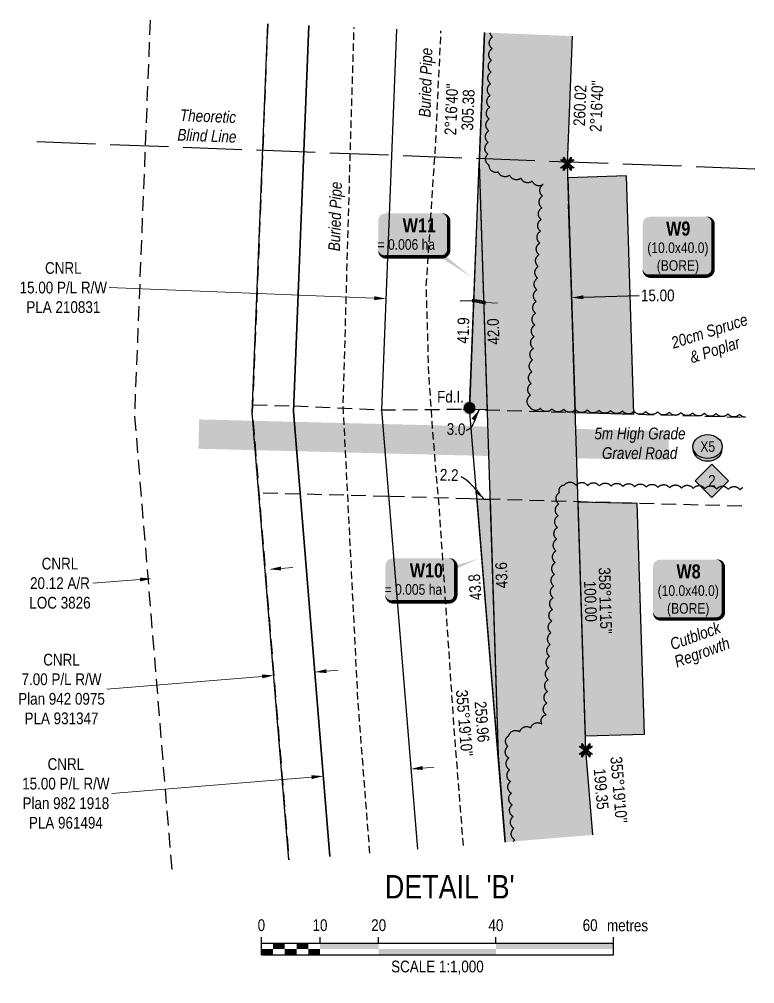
# Model space of a CAD drawing. Extents: x 334534 to 340950, y 6171582 to 6176056.
# Drawn here: x 338873 to 339500, y 6173188 to 6174010 of the extents above; entities that cross this region are included whole.
import ezdxf
from ezdxf.enums import TextEntityAlignment as Align

# ---------------------------------------------------------------- set-up
doc = ezdxf.new("R2010")
doc.units = 0
doc.header["$LTSCALE"] = 5
doc.header["$PDSIZE"] = 0.5
for name, pattern in [('0', [1, 1, 0]), ('foc-ACCESSROAD', [3.75, 2.5, -1.25]), ('foc-SEISMIC', [20.5, 15, -1, 0.5, -1, 0.5, -1, 0.5, -1]), ('foc-UNSURVEYED', [12.5, 10, -2.5]), ('UG_PIPE', [1.875, 1.25, -0.625])]:
    doc.linetypes.add(name, pattern=pattern)
doc.layers.get('Defpoints').update_dxf_attribs({"color": 9})
for name, color, linetype, lineweight in [('AS-GENERAL', 48, 'Continuous', 18), ('C-AR-T', 13, 'Continuous', 9), ('C-RW-T', 13, 'Continuous', 9), ('T-TEXT', 48, 'Continuous', 18)]:
    doc.layers.add(name, color=color, linetype=linetype, lineweight=lineweight)
for name, color, linetype in [('AS-PIPE-UG', 44, 'UG_PIPE'), ('AS-PIPE-UG-T', 44, 'Continuous'), ('AS-ROADS', 254, 'Continuous'), ('AS-SEISMIC', 224, 'foc-SEISMIC'), ('C-AR', 13, 'foc-ACCESSROAD'), ('C-RW', 13, 'Continuous'), ('DETAIL-T', 7, 'Continuous'), ('L-BD', 7, 'Continuous'), ('L-BD1', 253, 'Continuous'), ('L-MON', 1, 'Continuous'), ('L-USEC', 7, 'foc-UNSURVEYED'), ('P-BORE', 7, 'Continuous'), ('P-CROSSINGS', 250, 'Continuous'), ('P-PROPOSED', 10, 'Continuous'), ('P-PROPOSED-H', 21, 'Continuous'), ('P-TEMP-BLOCKS', 250, 'Continuous'), ('P-TEMP-BLUE', 146, 'Continuous'), ('P-TXT', 4, 'Continuous'), ('T-BUSH', 110, '0'), ('T-BUSH-T', 110, 'Continuous')]:
    doc.layers.add(name, color=color, linetype=linetype)
doc.layers.add('P-TEMP-BLUE-H', color=7, linetype='Continuous', true_color=0x99e6ff)
doc.styles.add('80', font='ARIALN.TTF', dxfattribs={"height": 10})
doc.styles.add('80CG', font='ARIALN.TTF', dxfattribs={"height": 10})
doc.styles.add('80L', font='ARIALN.TTF', dxfattribs={"height": 10})
doc.styles.add('80LS', font='ARIALNI.TTF', dxfattribs={"height": 10})
doc.styles.add('BOLD', font='ARIALNB.TTF')
doc.styles.add('Crossing', font='ARIALN.TTF', dxfattribs={"height": 10})
doc.dimstyles.new('Compass 5 000', dxfattribs={"dimscale": 5, "dimtxt": 9, "dimasz": 2, "dimexe": 0.2, "dimexo": 0.0625, "dimgap": 0.5, "dimtad": 0, "dimtih": 1, "dimtoh": 1, "dimzin": 0, "dimdsep": 46, "dimtxsty": '80CG', "dimcen": 0.1, "dimse1": 1, "dimse2": 1, "dimclrd": 256, "dimclrt": 256, "dimaunit": 1, "dimadec": 4, "dimazin": 0, "dimtfac": 0.06, "dimtofl": 0, "dimtmove": 0, "dimatfit": 1, "dimfxl": 0.2, "dimtolj": 1, "dimtzin": 0, "dimlwd": -1, "dimarcsym": 0})

# ---------------------------------------------------------------- blocks, each defined once
blk = doc.blocks.new('*U108')
at = {"true_color": 0x99e6ff}
h = blk.add_hatch(color=141, dxfattribs=at)
edge = h.paths.add_edge_path()
edge.add_line((-23.99999999999999, -32.15829977486283), (23.99999999999998, -32.15829977486283))
edge.add_arc((23.99999999999998, -26.15829977486283), 6, 270, 360)
edge.add_line((29.99999999999998, -26.15829977486283), (29.99999999999998, 12.5))
edge.add_arc((23.99999999999998, 12.5), 6, 0, 90)
edge.add_line((23.99999999999998, 18.5), (-23.99999999999998, 18.5))
edge.add_arc((-23.99999999999998, 12.5), 6, 90, 180)
edge.add_line((-29.99999999999998, 12.5), (-29.99999999999999, -26.15829977486283))
edge.add_arc((-23.99999999999999, -26.15829977486283), 6.000000000000004, 180, 270)
at = {"color": 250, "flags": 128}
blk.add_lwpolyline([(-23.99999999999999, -32.15829977486283, 3, 3, 0), (23.99999999999998, -32.15829977486283, 3, 3, 0.414213562373095), (29.99999999999998, -26.15829977486283, 3, 3, 0), (29.99999999999998, 12.5, 3, 0, 0.414213562373095), (23.99999999999998, 18.5, 0, 0, 0), (-23.99999999999998, 18.5, 0, 0, 0.414213562373095), (-29.99999999999998, 12.5, 0, 0, 0), (-29.99999999999999, -26.15829977486283, 0, 3, 0.414213562373095)], format="xyseb", close=True, dxfattribs=at)
at = {"flags": 128}
blk.add_lwpolyline([(13.78283238516394, -8.099546429584095, 0, 7.5, 0), (-3.398394867633905e-15, 0, 0, 0, 0)], format="xyseb", dxfattribs=at)
at = {"color": 250}
for tag, p, height, style in [('TEMP_AREA_W1_001', (-9.212824010914055, 2.244292974654144), 12, 'BOLD'), ('ENTER_TEXT_001', (-30.65893587994544, -12.47010782646594), 9, '80')]:
    blk.add_attdef(tag, p, '', height=height, dxfattribs=dict(at, style=style))
blk = doc.blocks.new('*U114')
at = {"true_color": 0x99e6ff}
h = blk.add_hatch(color=141, dxfattribs=at)
edge = h.paths.add_edge_path()
edge.add_line((-23.99999999999998, -18.56014283560216), (23.99999999999998, -18.56014283560216))
edge.add_arc((23.99999999999998, -12.56014283560217), 5.999999999999998, 270, 360)
edge.add_line((29.99999999999998, -12.56014283560216), (29.99999999999998, 12.5))
edge.add_arc((23.99999999999998, 12.5), 6, 0, 90)
edge.add_line((23.99999999999998, 18.5), (-23.99999999999998, 18.5))
edge.add_arc((-23.99999999999998, 12.5), 6, 90, 180)
edge.add_line((-29.99999999999998, 12.5), (-29.99999999999999, -12.56014283560216))
edge.add_arc((-23.99999999999999, -12.56014283560216), 6, 180, 270)
at = {"color": 250, "flags": 128}
blk.add_lwpolyline([(-23.99999999999998, -18.56014283560216, 3, 3, 0), (23.99999999999998, -18.56014283560216, 3, 3, 0.414213562373095), (29.99999999999998, -12.56014283560216, 3, 3, 0), (29.99999999999998, 12.5, 3, 0, 0.414213562373095), (23.99999999999998, 18.5, 0, 0, 0), (-23.99999999999998, 18.5, 0, 0, 0.414213562373095), (-29.99999999999998, 12.5, 0, 0, 0), (-29.99999999999999, -12.56014283560216, 0, 3, 0.414213562373095)], format="xyseb", close=True, dxfattribs=at)
at = {"flags": 128}
blk.add_lwpolyline([(48.79058986600226, -35.31790444522566, 0, 7.499999999999999, 0), (-3.398394867633905e-15, 4.930380657631324e-32, 0, 0, 0)], format="xyseb", dxfattribs=at)
at = {"color": 250}
for tag, p, height, style in [('TEMP_AREA_W1_001', (-9.212824010914055, 2.244292974654144), 12, 'BOLD'), ('ENTER_TEXT_001', (-30.65893587994544, -12.47010782646594), 9, '80')]:
    blk.add_attdef(tag, p, '', height=height, dxfattribs=dict(at, style=style))
blk = doc.blocks.new('*U115')
at = {"true_color": 0x99e6ff}
h = blk.add_hatch(color=141, dxfattribs=at)
edge = h.paths.add_edge_path()
edge.add_line((-23.99999999999998, -18.56014283560216), (23.99999999999998, -18.56014283560216))
edge.add_arc((23.99999999999998, -12.56014283560217), 5.999999999999998, 270, 360)
edge.add_line((29.99999999999998, -12.56014283560216), (29.99999999999998, 12.5))
edge.add_arc((23.99999999999998, 12.5), 6, 0, 90)
edge.add_line((23.99999999999998, 18.5), (-23.99999999999998, 18.5))
edge.add_arc((-23.99999999999998, 12.5), 6, 90, 180)
edge.add_line((-29.99999999999998, 12.5), (-29.99999999999999, -12.56014283560216))
edge.add_arc((-23.99999999999999, -12.56014283560216), 6, 180, 270)
at = {"color": 250, "flags": 128}
blk.add_lwpolyline([(-23.99999999999998, -18.56014283560216, 3, 3, 0), (23.99999999999998, -18.56014283560216, 3, 3, 0.414213562373095), (29.99999999999998, -12.56014283560216, 3, 3, 0), (29.99999999999998, 12.5, 3, 0, 0.414213562373095), (23.99999999999998, 18.5, 0, 0, 0), (-23.99999999999998, 18.5, 0, 0, 0.414213562373095), (-29.99999999999998, 12.5, 0, 0, 0), (-29.99999999999999, -12.56014283560216, 0, 3, 0.414213562373095)], format="xyseb", close=True, dxfattribs=at)
at = {"flags": 128}
blk.add_lwpolyline([(49.33881578734814, 18.1953598830157, 0, 7.499999999999999, 0), (-3.398394867633905e-15, -3.944304526105059e-31, 0, 0, 0)], format="xyseb", dxfattribs=at)
at = {"color": 250}
for tag, p, height, style in [('TEMP_AREA_W1_001', (-9.212824010914055, 2.244292974654144), 12, 'BOLD'), ('ENTER_TEXT_001', (-30.65893587994544, -12.47010782646594), 9, '80')]:
    blk.add_attdef(tag, p, '', height=height, dxfattribs=dict(at, style=style))
blk = doc.blocks.new('*D147')
at = {"layer": 'C-AR-T', "transparency": 16777216}
for p, q in [((339095.9312270774, 6173542.232450631), (339105.9004808976, 6173543.016018286)), ((338975.7515120211, 6173532.786514234), (338935.436163486, 6173529.61779131))]:
    blk.add_line(p, q, dxfattribs=at)
for points in [[(339095.8006324683, 6173543.893992935), (339096.0618216866, 6173540.570908329), (339085.9619732573, 6173541.448882977)], [(338975.6209174119, 6173534.448056538), (338975.8821066303, 6173531.124971931), (338985.7207658413, 6173533.57008189)]]:
    blk.add_solid(points, dxfattribs=at)
at = {"layer": 'Defpoints', "color": 0, "transparency": 16777216}
for p in [(338985.7207658413, 6173533.57008189), (339012.8495098979, 6173188.413752911), (339113.0907173139, 6173196.292553998)]:
    blk.add_point(p, dxfattribs=at)
at = {"layer": 'C-AR-T', "transparency": 16777216, "insert": (338907.5064226947, 6173529.617791311), "char_height": 10, "attachment_point": 5, "style": '80CG'}
blk.add_mtext('\\A1;CNRL\\P20.12 A/R\\PLOC 3826', dxfattribs=at)
blk = doc.blocks.new('xing2')
h = blk.add_hatch(color=50)
h.dxf.hatch_style = 1
edge = h.paths.add_edge_path()
edge.add_ellipse((0, 0), major_axis=(-12.5, 0), ratio=0.8162973455633619, start_angle=0, end_angle=360)
h = blk.add_hatch(color=250)
h.dxf.hatch_style = 1
edge = h.paths.add_edge_path()
edge.add_ellipse((0, -2.047489049626165), major_axis=(-12.5, 0), ratio=0.8162973455633619, start_angle=0, end_angle=180)
edge.add_line((12.5, -2.047489049626165), (12.5, 0))
edge.add_ellipse((0, 0), major_axis=(-12.5, 0), ratio=0.8162973455633619, start_angle=0, end_angle=180, ccw=False)
edge.add_line((-12.5, 0), (-12.5, -2.047489049626165))
at = {"color": 250}
blk.add_ellipse((0, 0), major_axis=(-12.5, 0), ratio=0.8162973455633619, dxfattribs=at)
blk.add_ellipse((0, -2.047489049626165), major_axis=(-12.5, 0), ratio=0.8162973455633619, start_param=0, end_param=3.141592653589793, dxfattribs=at)
at = {"color": 250, "style": 'Crossing'}
blk.add_attdef('CROSSING', text='', height=9, dxfattribs=at).set_placement((0.08916442567715421, 0.0199513138486509), align=Align.MIDDLE_CENTER)
at = {"color": 250, "style": 'Crossing', "flags": 1}
for tag, p in [('OWNER', (0.08916442567715421, -12.49201765665748)), ('DESCRIPTION', (0.08916442567715421, -25.770021277247)), ('LOCATION', (0.08916442567715421, -39.30337514164421)), ('DWG_REF', (0.08916442567715421, -52.83672900604233))]:
    blk.add_attdef(tag, text='', height=9, dxfattribs=at).set_placement(p, align=Align.MIDDLE_CENTER)
blk = doc.blocks.new('TEMP')
h = blk.add_hatch(color=255)
h.dxf.hatch_style = 1
h.paths.add_polyline_path([(-1.152061661774314, -0.6656854195645793), (-0.6656854224511335, -0.6656854195645793), (-0.6656854224511335, -1.152061655686338), (-5.273248504522599e-10, -0.2514284436956583), (0.6656854183820542, -1.152061663420681), (0.6656854183820542, -0.6656854208922597), (1.152061656810019, -0.6656854053035203), (0.2514284429676993, 5.273251835191672e-10), (1.152061671303363, 0.6656854258011662), (0.6656854287749412, 0.6656854258011663), (0.6656854131859291, 1.15206166422904), (-5.274159997625816e-10, 0.2514284397220763), (-0.6656854269836914, 1.152061669657268), (-0.6656854269836914, 0.6656854303339061), (-1.152061663105632, 0.6656854303339061), (-0.2514284404497631, 5.273246284076549e-10)])
h.paths.add_polyline_path([(0.5656854229146121, 0.8485281473411305), (0.5656854319800914, 0.5656854258011663), (0.8485281444547581, 0.5656854258011663), (0.08318903393992505, -1.110223024625157e-16), (0.8485281399220184, -0.5656854150320215), (0.5656854183820542, -0.5656854240973189), (0.5656854183820542, -0.8485281365719858), (1.110223024625157e-16, -0.08318903609469996), (-0.5656854224511336, -0.848528132039064), (-0.5656854224511336, -0.5656854195645794), (-0.8485281349258003, -0.5656854195645796), (-0.08318903284889523, 0), (-0.8485281394583577, 0.5656854303339061), (-0.5656854269836913, 0.5656854303339061), (-0.5656854269836913, 0.8485281428085727), (0, 0.08318903069412065)], flags=16)
h = blk.add_hatch(color=1)
h.dxf.hatch_style = 1
h.paths.add_polyline_path([(-0.06915469535651364, -0.01037320604065278), (-0.08318903284889517, 5.551115123125783e-17), (-0.8485281349258, -0.5656854195645791), (-0.5656854224511336, -0.5656854195645792), (-0.5656854224511336, -0.8485281320390639), (0.06915469936647578, 0.01037320361108768), (0.08318903393992527, 1.110223024625157e-16), (0.8485281444547581, 0.5656854258011663), (0.5656854319800914, 0.5656854258011663), (0.5656854229146121, 0.8485281473411306)])
at = {"color": 1}
for p, q in [((-0.0831890328488953, 0), (0.0831890339399252, 0)), ((0, 0.0831890306941205), (0, -0.08318903609469999))]:
    blk.add_line(p, q, dxfattribs=at)
at = {"color": 255, "flags": 128}
blk.add_lwpolyline([(-0.251428440449763, 5.27325e-10), (-1.152061663105632, 0.6656854303339061), (-0.6656854269836914, 0.6656854303339061), (-0.6656854269836914, 1.152061669657268), (-5.274159999999999e-10, 0.2514284397220763), (0.6656854131859291, 1.15206166422904), (0.6656854287749412, 0.6656854258011663), (1.152061671303363, 0.6656854258011663), (0.2514284429676991, 5.27325e-10), (1.152061656810019, -0.6656854053035204), (0.6656854183820542, -0.6656854208922596), (0.6656854183820542, -1.152061663420681), (-5.27325e-10, -0.2514284436956586), (-0.6656854224511335, -1.152061655686338), (-0.6656854224511335, -0.6656854195645793), (-1.152061661774314, -0.6656854195645793)], close=True, dxfattribs=at)
at = {"color": 1, "flags": 128}
blk.add_lwpolyline([(-0.0831890328488953, 0), (-0.8485281394583578, 0.5656854303339061), (-0.5656854269836913, 0.5656854303339061), (-0.5656854269836913, 0.8485281428085727), (0, 0.0831890306941205), (0.5656854229146121, 0.8485281473411305), (0.5656854319800914, 0.5656854258011663), (0.8485281444547581, 0.5656854258011663), (0.0831890339399252, 0), (0.8485281399220184, -0.5656854150320214), (0.5656854183820542, -0.5656854240973189), (0.5656854183820542, -0.8485281365719856), (0, -0.08318903609469999), (-0.5656854224511335, -0.848528132039064), (-0.5656854224511335, -0.5656854195645792), (-0.8485281349258001, -0.5656854195645792)], close=True, dxfattribs=at)
blk = doc.blocks.new('fdia')
at = {"color": 255, "const_width": 1}
blk.add_lwpolyline([(-0.5, 0, 1), (0.5, 0, 1)], format="xyb", close=True, dxfattribs=at)
blk = doc.blocks.new('Fdiaa')
blk.add_blockref('fdia', (0, 0))
blk = doc.blocks.new('fdib')
at = {"color": 1, "const_width": 1.6}
blk.add_lwpolyline([(-0.3999999999996362, 0, 0.9999999999999998), (0.3999999999996362, 0, 1)], format="xyb", close=True, dxfattribs=at)
at = {"color": 1}
blk.add_circle((0, 0), 0.8, dxfattribs=at)
blk = doc.blocks.new('Fdibb')
blk.add_blockref('fdib', (0, 0))
blk = doc.blocks.new('fdicc')
for name in ['Fdibb', 'Fdiaa']:
    blk.add_blockref(name, (0, 0))
blk = doc.blocks.new('FDI')
blk.add_blockref('fdicc', (0, 0))
blk = doc.blocks.new('30M BUFFER DISP')
h = blk.add_hatch(color=70)
h.dxf.hatch_style = 1
h.paths.add_polyline_path([(0, 14.1421356238146), (14.1421356238146, 0), (0, -14.1421356238146), (-14.1421356238146, 0)])
blk.add_lwpolyline([(0, 14.1421356238146), (14.1421356238146, 0), (0, -14.1421356238146), (-14.1421356238146, 0)], close=True)
at = {"color": 235, "style": '80L'}
blk.add_attdef('DISURBANCE', text='', height=10, dxfattribs=at).set_placement((0, 0), align=Align.MIDDLE_CENTER)
blk = doc.blocks.new('*D148')
at = {"layer": 'C-RW-T', "transparency": 16777216}
for p, q in [((339134.6746628345, 6173454.742703197), (339144.6413155973, 6173455.558688923)), ((339079.8648989634, 6173450.255340586), (338947.5875013028, 6173439.425579489))]:
    blk.add_line(p, q, dxfattribs=at)
for points in [[(339079.7289013423, 6173451.916449381), (339080.0008965844, 6173448.594231793), (339089.8315517262, 6173451.071326312)], [(339134.5386652134, 6173456.403811991), (339134.8106604555, 6173453.081594403), (339124.7080100717, 6173453.92671747)]]:
    blk.add_solid(points, dxfattribs=at)
at = {"layer": 'Defpoints', "color": 0, "transparency": 16777216}
for p in [(339088.1424066965, 6173471.702964148), (339123.0188650419, 6173474.558355307), (339089.8315517262, 6173451.071326312)]:
    blk.add_point(p, dxfattribs=at)
at = {"layer": 'C-RW-T', "transparency": 16777216, "insert": (338908.8187427761, 6173439.425579489), "char_height": 10, "attachment_point": 5, "style": '80CG'}
blk.add_mtext('\\A1;CNRL\\P7.00 P/L R/W\\PPlan 942 0975\\PPLA 931347', dxfattribs=at)
blk = doc.blocks.new('*D149')
at = {"layer": 'C-RW-T', "transparency": 16777216}
for p, q in [((339216.6698209891, 6173372.187292216), (339226.636473752, 6173373.003277943)), ((339122.001247539, 6173364.436625423), (338951.6183986965, 6173350.487110388))]:
    blk.add_line(p, q, dxfattribs=at)
for points in [[(339216.5338233681, 6173373.84840101), (339216.8058186101, 6173370.526183422), (339206.7031682262, 6173371.371306491)], [(339121.865249918, 6173366.097734217), (339122.1372451599, 6173362.775516628), (339131.9679003018, 6173365.252611149)]]:
    blk.add_solid(points, dxfattribs=at)
at = {"layer": 'Defpoints', "color": 0, "transparency": 16777216}
for p in [(339206.4877181809, 6173374.002866971), (339131.7524502566, 6173367.884171629), (339131.9679003018, 6173365.252611149)]:
    blk.add_point(p, dxfattribs=at)
at = {"layer": 'C-RW-T', "transparency": 16777216, "insert": (338912.5324505382, 6173350.487110388), "char_height": 10, "attachment_point": 5, "style": '80CG'}
blk.add_mtext('\\A1;CNRL\\P15.00 P/L R/W\\PPlan 982 1918\\PPLA 961494', dxfattribs=at)
blk = doc.blocks.new('*D150')
at = {"layer": 'C-RW-T', "transparency": 16777216}
for p, q in [((339175.4105940901, 6173772.538954078), (338949.4392641187, 6173781.524477414)), ((339270.4276369205, 6173768.760696652), (339280.4197404062, 6173768.363370677))]:
    blk.add_line(p, q, dxfattribs=at)
for points in [[(339175.476815086, 6173774.20430466), (339175.3443730943, 6173770.873603497), (339185.4026975759, 6173772.141628103)], [(339270.4938579164, 6173770.426047234), (339270.3614159246, 6173767.095346071), (339260.4355334348, 6173769.158022627)]]:
    blk.add_solid(points, dxfattribs=at)
at = {"layer": 'Defpoints', "color": 0, "transparency": 16777216}
for p in [(339185.4026975759, 6173772.141628103), (339184.5239307469, 6173750.042068438), (339259.5567666058, 6173747.058462962)]:
    blk.add_point(p, dxfattribs=at)
at = {"layer": 'C-RW-T', "transparency": 16777216, "insert": (338910.3533159604, 6173781.524477415), "char_height": 10, "attachment_point": 5, "style": '80CG'}
blk.add_mtext('\\A1;CNRL\\P15.00 P/L R/W\\PPLA 210831', dxfattribs=at)
blk = doc.blocks.new('*U30')
at = {"color": 0}
for p, q in [((-150.0000000000342, 0), (-150.0000000000342, 15.00000000000273)), ((-150.0000000000342, 10.00000000000182), (150.2392182250246, 10.00000000000159)), ((-100.0000000000232, 10.00000000000182), (-100.0000000000232, 15.00000000000273)), ((-50.00000000001134, 10.00000000000182), (-50.00000000001134, 15.00000000000273)), ((50.00000000001134, 10.00000000000182), (50.00000000001134, 15.00000000000273)), ((150.2392182250246, -2.274e-13), (150.2392182250246, 15.0000000000025)), ((-150.0000000000342, 0), (150.2392182250246, -2.274e-13))]:
    blk.add_line(p, q, dxfattribs=at)
for points in [[(-140.0000000000342, 10.00000000000091), (-130.0000000000232, 10.00000000000091), (-140.0000000000342, 5), (-130.0000000000232, 5)], [(-120.0000000000342, 10.00000000000091), (-110.0000000000233, 10.00000000000091), (-120.0000000000342, 5), (-110.0000000000233, 5)], [(-100.0000000000232, 10.00000000000182), (-50.00000000001134, 10.00000000000182), (-100.0000000000232, 5.000000000000909), (-50.00000000001134, 5.000000000000909)], [(50.00000000001134, 10.00000000000182), (150.2392182250246, 10.00000000000159), (50.00000000001134, 5.000000000000909), (150.2392182250246, 5.000000000000682)], [(-150.0000000000342, 5.000000000000909), (-140.0000000000233, 5.000000000000909), (-150.0000000000342, 0), (-140.0000000000233, 0)], [(-130.0000000000342, 5.000000000000909), (-120.0000000000233, 5.000000000000909), (-130.0000000000342, 0), (-120.0000000000233, 0)], [(-110.0000000000342, 5.000000000000909), (-100.0000000000232, 5.000000000000909), (-110.0000000000342, 0), (-100.0000000000232, 0)], [(-50.00000000001134, 5.000000000000909), (50.00000000001134, 5.000000000000909), (-50.00000000001134, 0), (50.00000000001134, 0)]]:
    blk.add_solid(points, dxfattribs=at)
at = {"color": 0, "style": '80'}
blk.add_text('metres', height=10.00000000000227, dxfattribs=at).set_placement((162.2392182250246, 20.0000000000025), align=Align.CENTER)
for s, insert, char_height, attachment_point in [('0', (-150.0000000000342, 30.21145975443656), 10, 2), ('10', (-100.0000000000232, 30.21145975443656), 10, 2), ('20', (-50.00000000001134, 30.21145975443656), 10, 2), ('40', (50.00000000001134, 30.21145975443656), 10, 2), ('60', (136.6959500629242, 30.21828103683765), 10, 3), ('SCALE 1:1,000', (0.1196091124951968, -5.000000000000114), 10.00000000000227, 2)]:
    blk.add_mtext(s, dxfattribs=dict(at, insert=insert, char_height=char_height, attachment_point=attachment_point))
blk = doc.blocks.new('*D151')
at = {"layer": 'Defpoints', "color": 0, "transparency": 16777216}
for p in [(339343.6657302128, 6173772.99445832), (339344.9592510369, 6173732.123952242), (339270.0107751476, 6173729.751889265)]:
    blk.add_point(p, dxfattribs=at)
at = {"layer": 'P-TXT', "transparency": 16777216}
for p, q in [((339353.6607255974, 6173773.310792417), (339401.2077198062, 6173774.815619077)), ((339258.7222589389, 6173770.306061246), (339248.7272635542, 6173769.989727148))]:
    blk.add_line(p, q, dxfattribs=at)
for points in [[(339258.6695365892, 6173771.971893811), (339258.7749812885, 6173768.640228681), (339268.7172543235, 6173770.622395343)], [(339353.6080032477, 6173774.976624982), (339353.713447947, 6173771.644959853), (339343.6657302128, 6173772.99445832)]]:
    blk.add_solid(points, dxfattribs=at)
at = {"layer": 'P-TXT', "transparency": 16777216, "insert": (339417.1456461363, 6173774.815619078), "char_height": 10, "attachment_point": 5, "style": '80CG'}
blk.add_mtext('\\A1;15.00', dxfattribs=at)

msp = doc.modelspace()

# ---------------------------------------------------------------- hatches: boundary and pattern name
at = {"layer": 'P-PROPOSED-H'}
h = msp.add_hatch(color=256, dxfattribs=at)
h.dxf.hatch_style = 1
h.paths.add_polyline_path([(339344.3886601478, 6173995.84813368), (339269.4618694519, 6173998.82752238), (339265.0256451994, 6173887.26368189), (339280.9834691348, 6173383.055069356), (339287.0400462729, 6173309.078528649), (339361.7759921699, 6173315.197279499), (339355.8725709134, 6173387.303136144), (339340.0588180559, 6173886.959631869)])
at = {"layer": 'P-TEMP-BLUE-H'}
h = msp.add_hatch(color=256, dxfattribs=at)
h.dxf.hatch_style = 1
h.paths.add_polyline_path([(339256.8542791886, 6173677.77500138), (339265.1354521582, 6173889.829500373), (339271.7800348341, 6173677.345161404)])
h = msp.add_hatch(color=256, dxfattribs=at)
h.dxf.hatch_style = 1
h.paths.add_polyline_path([(339390.4014497877, 6173876.629788074), (339340.4357991944, 6173875.048412777), (339346.7613004662, 6173675.185810398), (339396.8226289065, 6173673.744117226)])
h = msp.add_hatch(color=256, dxfattribs=at)
h.dxf.hatch_style = 1
h.paths.add_polyline_path([(339263.105021211, 6173601.426882444), (339274.1635353566, 6173601.124191969), (339280.9834691348, 6173383.055069356)])
h = msp.add_hatch(color=256, dxfattribs=at)
h.dxf.hatch_style = 1
h.paths.add_polyline_path([(339355.4957742436, 6173399.20852668), (339349.1702729717, 6173599.071129046), (339399.223291869, 6173597.891986922), (339405.4614248359, 6173400.789901994)])

# ---------------------------------------------------------------- linework, layer by layer
at = {"layer": 'AS-PIPE-UG', "flags": 128}
for points in [[(339171.7032629143, 6173299.635722612), (339161.6795501236, 6173428.404576685), (339148.9995501256, 6173681.074576435), (339155.1595501208, 6173901.584576481), (339158.280136953, 6174003.248552486)], [(339251.4920490633, 6173306.168157537), (339243.8895501333, 6173401.614576606), (339230.5795501285, 6173599.164576562), (339225.9345501256, 6173651.099576693), (339222.0345501257, 6173707.184576605), (339219.8045501261, 6173783.124576479), (339228.0045501285, 6173906.944576691), (339232.3205003825, 6174000.304411675)]]:
    msp.add_lwpolyline(points, dxfattribs=at)
at = {"layer": 'AS-ROADS', "const_width": 24.99510775000025, "flags": 128}
msp.add_lwpolyline([(339025.8595501236, 6173656.719576683), (339426.4145501209, 6173646.70457668)], dxfattribs=at)
at = {"layer": 'AS-SEISMIC', "flags": 128}
msp.add_lwpolyline([(339346.7613004662, 6173675.185810398), (339340.4357991944, 6173875.048412777)], dxfattribs=at)
at = {"layer": 'C-AR', "flags": 128}
for points in [[(339003.0453786157, 6173285.827433166), (338971.33930836, 6173673.093267191), (338984.7419964836, 6174010.14912264)], [(339084.6434777865, 6174006.176640408), (339071.4822806251, 6173675.193890869), (339102.6924025113, 6173293.985693622)]]:
    msp.add_lwpolyline(points, dxfattribs=at)
at = {"layer": 'C-AR'}
msp.add_lwpolyline([(339488.9435414709, 6173595.245295215), (339257.3690983138, 6173601.583884486), (339186.9932053116, 6173603.509680737), (339112.1163516415, 6173605.562182928), (339076.9333420441, 6173606.524850265), (339071.4500264272, 6173674.27070832), (339071.7399331413, 6173681.673432997), (339106.7197432342, 6173680.714921578), (339181.0587671215, 6173677.327614825), (339251.1605962135, 6173677.938971112), (339491.8095407524, 6173671.008632816)], dxfattribs=at)
at = {"layer": 'C-RW', "flags": 128}
for points in [[(339102.6924025113, 6173293.985693622), (339071.4822806251, 6173675.193890869), (339084.6434777834, 6174006.176640408)], [(339119.608996255, 6174004.786271626), (339106.5323209224, 6173675.929108831), (339137.568860859, 6173296.841084781)], [(339194.5351072286, 6174001.806909951), (339181.6395501259, 6173677.504576717), (339212.3041287938, 6173302.959780127)], [(339194.5351072343, 6174001.806909951), (339181.6395501259, 6173677.504576576), (339212.3041287825, 6173302.959780126)], [(339287.0400462764, 6173309.078528651), (339256.7474321389, 6173679.080057857), (339269.4618694554, 6173998.82752238)], [(339287.0400462734, 6173309.078528651), (339256.7474321387, 6173679.080057872), (339269.4618694541, 6173998.82752238)]]:
    msp.add_lwpolyline(points, dxfattribs=at)
at = {"layer": 'C-RW'}
for points in [[(339137.568860859, 6173296.841084781), (339106.5323209224, 6173675.929108831), (339119.608996255, 6174004.786271626)], [(339194.5351072251, 6174001.806909952), (339181.6395501205, 6173677.50457668), (339212.3041287857, 6173302.959780127)]]:
    msp.add_lwpolyline(points, dxfattribs=at)
at = {"layer": 'L-USEC'}
msp.add_line((339499.8099226992, 6173882.500534534), (338884.2191112514, 6173905.787296697), dxfattribs=at)
at = {"layer": 'P-PROPOSED', "flags": 128}
for points in [[(339269.4618694519, 6173998.82752238), (339265.0256451994, 6173887.26368189), (339280.9834691348, 6173383.055069356), (339287.040046273, 6173309.078528651)], [(339361.7759921697, 6173315.1972795), (339355.8725709134, 6173387.303136144), (339340.0588180559, 6173886.959631869), (339344.3886601477, 6173995.848133679)]]:
    msp.add_lwpolyline(points, dxfattribs=at)
at = {"layer": 'P-TEMP-BLUE', "flags": 128}
for points in [[(339256.8542791894, 6173677.775001398), (339265.0256451994, 6173887.26368189), (339271.7800348341, 6173677.345161404)], [(339390.4014497877, 6173876.629788074), (339340.4357991944, 6173875.048412777), (339346.7613004662, 6173675.185810398), (339396.8226289065, 6173673.744117226)], [(339263.105021211, 6173601.426882444), (339274.1635353566, 6173601.124191969), (339280.9834691348, 6173383.055069356)], [(339355.4957742436, 6173399.20852668), (339355.4957742436, 6173399.20852668), (339349.1702729717, 6173599.071129046), (339399.223291869, 6173597.891986922), (339405.4614248359, 6173400.789901994), (339405.4614248359, 6173400.789901994)]]:
    msp.add_lwpolyline(points, close=True, dxfattribs=at)
at = {"layer": 'T-BUSH', "flags": 128}
for points in [[(339491.8111047941, 6173671.049978619, -0.2422895380029926), (339486.9436644225, 6173673.791816085, -0.52056705), (339476.9495864441, 6173674.07657009, -0.52056705), (339466.9555084657, 6173674.361324096, -0.52056705), (339456.9614304873, 6173674.646078102, -0.52056705), (339446.9673525089, 6173674.930832108, -0.52056705), (339436.9732745301, 6173675.215586115, -0.52056705), (339426.9791965517, 6173675.500340121, -0.52056705), (339416.9851185732, 6173675.785094127, -0.52056705), (339406.9910405948, 6173676.069848132, -0.52056705), (339396.9969626164, 6173676.354602139, -0.52056705), (339387.002884638, 6173676.639356145, -0.52056705), (339377.0088066595, 6173676.924110151, -0.52056705), (339367.0147286811, 6173677.208864157, -0.52056705), (339357.0206507027, 6173677.493618163, -0.52056705), (339347.0265727242, 6173677.778372169, -0.52056705), (339337.0324947458, 6173678.063126175, -0.52056705), (339327.0384167678, 6173678.347880181, -0.52056705), (339317.0443387894, 6173678.632634187, -0.52056705), (339308.0839179227, 6173679.863116979, -0.52056705), (339308.6864511669, 6173689.84307856, -0.52056705), (339309.2889844109, 6173699.823040142, -0.52056705), (339309.8915176552, 6173709.803001723, -0.52056705), (339310.4940508998, 6173719.782963305, -0.52056705), (339311.096584144, 6173729.762924886, -0.52056705), (339311.699117388, 6173739.742886468, -0.52056705), (339312.3016506322, 6173749.722848048, -0.52056705), (339312.9041838768, 6173759.702809632, -0.52056705), (339313.5067171211, 6173769.682771208, -0.52056705), (339314.1092503651, 6173779.662732796, -0.52056705), (339314.7117836093, 6173789.642694377, -0.52056705), (339315.3143168539, 6173799.622655959, -0.52056705), (339315.9168500982, 6173809.60261754, -0.52056705), (339316.5193833421, 6173819.582579122, -0.52056705), (339317.1219165863, 6173829.562540703, -0.52056705), (339317.7244498309, 6173839.542502286, -0.52056705), (339318.3269830752, 6173849.522463867, -0.52056705), (339318.9295163192, 6173859.502425449, -0.52056705), (339319.5320495634, 6173869.48238703, -0.52056705), (339310.1993427267, 6173872.281637234, -0.52056705), (339300.5342442267, 6173874.840650808, -0.52056705), (339290.8691457264, 6173877.399664382, -0.52056705), (339281.2040472265, 6173879.958677953, -0.52056705), (339273.2872069926, 6173885.928571528, -0.52056705), (339272.2365365042, 6173895.265910425, -0.52056705), (339272.643858114, 6173905.255743686, -0.52056705), (339273.0511797232, 6173915.245576948, -0.52056705), (339273.4585013329, 6173925.235410208, -0.52056705), (339273.8658229421, 6173935.225243471, -0.52056705), (339274.2731445518, 6173945.215076732, -0.52056705), (339274.680466161, 6173955.204909992, -0.52056705), (339275.0877877707, 6173965.194743254, -0.52056705), (339275.4951093799, 6173975.184576514, -0.52056705), (339275.9024309897, 6173985.174409777, -0.52056705), (339276.3097525988, 6173995.164243032, -0.1748541538385589), (339274.0643929807, 6173998.644507648)], [(339294.0971071891, 6173309.656301461, -0.06828163860154937), (339295.2288049909, 6173310.86948643, -0.52056705), (339294.5004032166, 6173320.84105152, -0.52056705), (339293.7720014418, 6173330.812616603, -0.52056705), (339293.043599667, 6173340.784181697, -0.52056705), (339292.3151978923, 6173350.755746788, -0.52056705), (339291.5867961174, 6173360.727311878, -0.52056705), (339290.8583943426, 6173370.698876968, -0.52056705), (339290.1299925679, 6173380.670442058, -0.52056705), (339289.4015907932, 6173390.642007147, -0.52056705), (339290.0612751455, 6173399.706337618, -0.52056705), (339299.4867523962, 6173403.041462516, -0.52056705), (339308.9122296463, 6173406.376587413, -0.52056705), (339318.3377068965, 6173409.711712314, -0.52056705), (339321.8859734187, 6173417.473919164, -0.52056705), (339322.4901744279, 6173427.453779915, -0.52056705), (339323.0943754368, 6173437.433640668, -0.52056705), (339323.698576446, 6173447.413501419, -0.52056705), (339324.3027774556, 6173457.393362171, -0.52056705), (339324.9069784648, 6173467.373222916, -0.52056705), (339325.5111794741, 6173477.353083675, -0.52056705), (339326.1153804829, 6173487.332944426, -0.52056705), (339326.7195814921, 6173497.312805177, -0.52056705), (339327.3237825017, 6173507.29266593, -0.52056705), (339327.9279835109, 6173517.272526681, -0.52056705), (339328.5321845199, 6173527.252387432, -0.52056705), (339329.1363855291, 6173537.232248184, -0.52056705), (339329.7405865387, 6173547.212108936, -0.52056705), (339330.3447875479, 6173557.191969688, -0.52056705), (339330.9489885572, 6173567.171830439, -0.52056705), (339331.553189566, 6173577.151691185, -0.52056705), (339332.1573905752, 6173587.131551943, -0.52056705), (339332.7615915848, 6173597.111412695, -0.52056705), (339333.3657925941, 6173607.091273445, -0.52056705), (339337.4164843226, 6173613.309639637, -0.52056705), (339347.4110062535, 6173613.040918875, -0.52056705), (339357.4055281851, 6173612.772198114, -0.52056705), (339367.4000501165, 6173612.50347735, -0.52056705), (339377.3945720473, 6173612.234756588, -0.52056705), (339387.389093979, 6173611.966035826, -0.52056705), (339397.3836159103, 6173611.697315064, -0.52056705), (339407.3781378412, 6173611.428594301, -0.52056705), (339417.3726597728, 6173611.15987354, -0.52056705), (339427.3671817041, 6173610.891152778, -0.52056705), (339437.361703635, 6173610.622432016, -0.52056705), (339447.3562255666, 6173610.353711247, -0.52056705), (339457.3507474979, 6173610.084990491, -0.52056705), (339467.3452694288, 6173609.816269729, -0.52056705), (339477.3397913604, 6173609.547548967, -0.52056705), (339487.3343132917, 6173609.278828206, -0.1195546450868208), (339489.5441143723, 6173611.121575368, -0.1195546450868208)]]:
    msp.add_lwpolyline(points, format="xyb", dxfattribs=at)

# ---------------------------------------------------------------- block references
at = {"layer": 'DETAIL-T', "xscale": 0.9998043100000072, "yscale": 0.9998043100000072, "zscale": 0.9998043100000072}
msp.add_blockref('*U30', (339229.1851430692, 6173213.080580393), dxfattribs=at)
at = {"layer": 'L-MON', "xscale": 4.9990669, "yscale": 4.9990669, "zscale": 4.9990669}
for p in [(339340.0588180559, 6173886.959631869), (339355.8725709134, 6173387.303136144)]:
    msp.add_blockref('TEMP', p, dxfattribs=at)
at = {"layer": 'P-BORE'}
msp.add_blockref('30M BUFFER DISP', (339463.3045478343, 6173616.854341321), dxfattribs=at).add_auto_attribs({'DISURBANCE': '2'})
at = {"layer": 'P-CROSSINGS', "xscale": 0.9998043099999993, "yscale": 0.9998043099999993, "zscale": 0.9998043099999993}
msp.add_blockref('xing2', (339459.6561562041, 6173646.061438793), dxfattribs=at).add_auto_attribs({'CROSSING': 'X5'})
at = {"layer": 'P-TEMP-BLOCKS', "xscale": 0.99981338, "yscale": 0.99981338, "zscale": 0.99981338}
for name, p, values in [('*U114', (339208.9242475948, 6173826.25218374), {'TEMP_AREA_W1_001': 'W11', 'ENTER_TEXT_001': '= 0.006 ha'}), ('*U115', (339214.9671716836, 6173532.304719615), {'TEMP_AREA_W1_001': 'W10', 'ENTER_TEXT_001': '= 0.005 ha'})]:
    msp.add_blockref(name, p, dxfattribs=at).add_auto_attribs(values)
at = {"layer": 'P-TEMP-BLOCKS'}
ref = msp.add_blockref('*U108', (339434.3001689957, 6173823.481238739), dxfattribs=dict(at, xscale=0.99981338, yscale=0.99981338, zscale=0.99981338))
ref.add_attrib('TEMP_AREA_W1_001', 'W9', (339424.2911231807, 6173825.827413025), dxfattribs={"layer": '0', "color": 250, "height": 11.99776055999999, "style": 'BOLD'})
ref.add_attrib('ENTER_TEXT_001', '(10.0x40.0)', (339408.2289780108, 6173811.013458085), dxfattribs={"layer": '0', "color": 250, "height": 8.998320419999999, "style": '80'})
ref.add_attrib('ENTER_TEXT_002', '(BORE)', (339416.2667001049, 6173795.856669165), dxfattribs={"layer": '0', "color": 250, "height": 8.998320419999999, "style": '80'})
ref = msp.add_blockref('*U108', (339443.1153391686, 6173531.345849942), dxfattribs=dict(at, xscale=0.99981338, yscale=0.99981338, zscale=0.99981338))
ref.add_attrib('TEMP_AREA_W1_001', 'W8', (339433.089925331, 6173533.692024229), dxfattribs={"layer": '0', "color": 250, "height": 11.99776055999999, "style": 'BOLD'})
ref.add_attrib('ENTER_TEXT_001', '(10.0x40.0)', (339417.0441481837, 6173518.878069289), dxfattribs={"layer": '0', "color": 250, "height": 8.998320419999999, "style": '80'})
ref.add_attrib('ENTER_TEXT_002', '(BORE)', (339425.0818702778, 6173503.721280369), dxfattribs={"layer": '0', "color": 250, "height": 8.998320419999999, "style": '80'})

# ---------------------------------------------------------------- texts
at = {"layer": 'AS-GENERAL', "insert": (339362.69756742, 6173662.228179252), "char_height": 9.998133800000007, "attachment_point": 1, "style": '80L'}
msp.add_mtext_dynamic_manual_height_columns('\\pi0.45619;{\\fArial Narrow|b0|i1|c0|p34;5m High Grade \\P\\pi6.87382;Gravel Road}', width=77.494270122783, gutter_width=49.99999999999992, heights=[0], dxfattribs=at)
at = {"layer": 'AS-PIPE-UG-T', "char_height": 9.998043100000082, "attachment_point": 1, "rotation": 88.39984474610323, "style": '80L'}
for insert in [(339213.3821704935, 6173926.791621409), (339136.2201567048, 6173812.736064059)]:
    msp.add_mtext_dynamic_manual_height_columns('{\\fArial Narrow|b0|i1|c0|p34;Buried Pipe}', width=75.20914277511284, gutter_width=50.00000150027999, heights=[0], dxfattribs=dict(at, insert=insert))
at = {"layer": 'DETAIL-T', "color": 3, "insert": (339239.8423777949, 6173271.016970651), "char_height": 19.99608620000015, "width": 223.8142170495281, "attachment_point": 5, "style": '80CG'}
msp.add_mtext("DETAIL 'B'", dxfattribs=at)
at = {"layer": 'L-BD', "style": '80L'}
for s, p in [("355°19'10''", (339245.0488716444, 6173438.374231494)), ('259.96', (339260.9240301647, 6173428.715528958)), ("355°19'10''", (339376.731640593, 6173381.508797794))]:
    msp.add_text(s, height=9.998043100000096, rotation=274.6814572486829, dxfattribs=at).set_placement(p)
at = {"layer": 'L-BD1', "style": '80L'}
for s, rotation, p in [('260.02', 87.72289999999994, (339350.75604178, 6173936.716392117)), ("2°16'40''", 87.72289999999994, (339364.9921320123, 6173936.150308263)), ("358°11'15''", 271.5943999993027, (339372.5095067312, 6173514.748576336)), ('100.00', 271.8128000038786, (339359.8556656982, 6173514.252823778)), ('199.35', 274.6805000036373, (339368.9412375652, 6173354.300567626))]:
    msp.add_text(s, height=9.9981338, rotation=rotation, dxfattribs=at).set_placement(p, align=Align.MIDDLE)
at = {"layer": 'L-USEC', "insert": (339008.2049366472, 6173933.538581736), "char_height": 9.9981338, "attachment_point": 1, "rotation": 357.8336302449256, "style": '80L'}
msp.add_mtext_dynamic_manual_height_columns('\\pi1.84151;{\\fArial Narrow|b0|i1|c0|p34;Theoretic \\P\\pi0.3036;Blind Line}', width=50.12728512960433, gutter_width=49.99999999999995, heights=[0], dxfattribs=at)
at = {"layer": 'P-TEMP-BLUE', "style": '80L'}
for s, rotation, p in [('41.9', 87.76620000000001, (339251.189705187, 6173745.003849718)), ('42.0', 91.84290000000291, (339276.9158986859, 6173744.130005459)), ('3.0', 358.3504000000039, (339245.2056072727, 6173660.922858954)), ('2.2', 358.4321000000021, (339239.3544590498, 6173621.916249276)), ('43.6', 91.79130000000006, (339283.8941273714, 6173536.466201618)), ('43.8', 94.68049999999941, (339261.3140829395, 6173526.301145168))]:
    msp.add_text(s, height=9.9981338, rotation=rotation, dxfattribs=at).set_placement(p, align=Align.MIDDLE)
at = {"layer": 'T-BUSH-T', "attachment_point": 1}
for s, width, gutter_width, insert, char_height, rotation, style in [('\\pi0.70676;{\\fArial Narrow|b0|i1|c0|p34;20cm Spruce \\P\\pi11.95633;& Poplar}', 67.93567242951225, 45.00000135025198, (339426.8185343465, 6173738.680859416), 9.998100000000013, 17.838205965993943, '80L'), ('Regrowth', 48.83079849136782, 50.00000150028002, (339430.1153736417, 6173467.1162886), 9.99804310000011, 19.99999999999998, '80LS')]:
    msp.add_mtext_dynamic_manual_height_columns(s, width=width, gutter_width=gutter_width, heights=[0], dxfattribs=dict(at, insert=insert, char_height=char_height, rotation=rotation, style=style))
at = {"layer": 'T-TEXT', "insert": (339426.3823626841, 6173481.917236469), "char_height": 9.99804310000011, "attachment_point": 1, "rotation": 19.99999999999998, "style": '80LS'}
msp.add_mtext_dynamic_manual_height_columns('Cutblock', width=48.83079849136782, gutter_width=50.00000150028002, heights=[0], dxfattribs=at)

# ---------------------------------------------------------------- dimensions: what is measured, and where the dimension line sits
at = {"layer": 'C-AR-T'}
dim = msp.add_linear_dim(base=(338985.7207658413, 6173533.57008189), p1=(339113.0907173139, 6173196.292553998), p2=(339012.8495098978, 6173188.413752911), angle=184.49411880398122, text='CNRL\\P20.12 A/R\\PLOC 3826', dimstyle='Compass 5 000', dxfattribs=at)
dim.commit()
dim.dimension.update_dxf_attribs({"geometry": '*D147', "text_midpoint": (338907.5064226947, 6173529.617791311), "dimtype": 161})
at = {"layer": 'C-RW-T'}
for base, p1, p2, angle, text, picture, middle in [((339185.4026975759, 6173772.141628103), (339259.5567666058, 6173747.058462961), (339184.5239307469, 6173750.042068437), 177.72289044733157, 'CNRL\\P15.00 P/L R/W\\PPLA 210831', '*D150', (338910.3533159604, 6173781.524477415)), ((339089.8315517262, 6173451.071326312), (339123.0188650419, 6173474.558355308), (339088.1424066965, 6173471.702964149), 184.6804576591822, 'CNRL\\P7.00 P/L R/W\\PPlan 942 0975\\PPLA 931347', '*D148', (338908.8187427761, 6173439.425579489)), ((339131.9679003018, 6173365.252611149), (339206.487718181, 6173374.002866971), (339131.7524502567, 6173367.884171629), 184.68045765802654, 'CNRL\\P15.00 P/L R/W\\PPlan 982 1918\\PPLA 961494', '*D149', (338912.5324505382, 6173350.487110388))]:
    dim = msp.add_linear_dim(base=base, p1=p1, p2=p2, angle=angle, text=text, dimstyle='Compass 5 000', dxfattribs=at)
    dim.commit()
    dim.dimension.update_dxf_attribs({"geometry": picture, "text_midpoint": middle, "dimtype": 161})
at = {"layer": 'P-TXT'}
dim = msp.add_linear_dim(base=(339343.6657302128, 6173772.99445832), p1=(339270.0107751476, 6173729.751889266), p2=(339344.9592510368, 6173732.123952243), angle=1.8127632881909066, text='15.00', dimstyle='Compass 5 000', dxfattribs=at)
dim.commit()
dim.dimension.update_dxf_attribs({"geometry": '*D151', "text_midpoint": (339417.1456461363, 6173774.815619078), "dimtype": 161})

# ---------------------------------------------------------------- leaders
at = {"layer": 'P-TEMP-BLUE', "path_type": 1}
for points in [[(339265.0117464545, 6173677.540078211), (339254.1197701005, 6173659.781026039), (339253.8780171115, 6173659.70042654)], [(339269.2101376479, 6173601.259774955), (339251.4360882455, 6173619.295692352), (339249.4983326074, 6173620.390958429)]]:
    msp.add_leader(points, dimstyle='Compass 5 000', override={"dimgap": 0.5, "dimtad": 0}, dxfattribs=at)

# ---------------------------------------------------------------- next in the draw order: texts
at = {"layer": 'L-BD', "insert": (339235.2491349502, 6173911.397264175), "char_height": 9.998043100000096, "width": 43.55668618352421, "attachment_point": 1, "rotation": 87.71740000002316, "line_spacing_factor": 0.8550000001289839, "style": '80L', "bg_fill": 3, "box_fill_scale": 1.15, "bg_fill_color": 256, "bg_fill_true_color": 256, "bg_fill_transparency": 0}
msp.add_mtext("\\pi0.21026;2°16'40''\\P\\pi4.74893;305.38 ", dxfattribs=at)
at = {"layer": 'L-MON', "insert": (339227.962743133, 6173693.549703276), "char_height": 9.998133800000007, "attachment_point": 1, "style": '80L', "bg_fill": 3, "box_fill_scale": 1.15, "bg_fill_color": 256, "bg_fill_true_color": 256, "bg_fill_transparency": 0}
msp.add_mtext_dynamic_manual_height_columns('\\pi1.06572;Fd.I.', width=22.04406548431105, gutter_width=49.99999999999991, heights=[0], dxfattribs=at)

# ---------------------------------------------------------------- next in the draw order: block references
at = {"layer": 'L-MON', "xscale": 4.9990669, "yscale": 4.9990669, "zscale": 4.9990669}
msp.add_blockref('FDI', (339256.7474321387, 6173679.080057872), dxfattribs=at)

doc.saveas('drawing.dxf')
